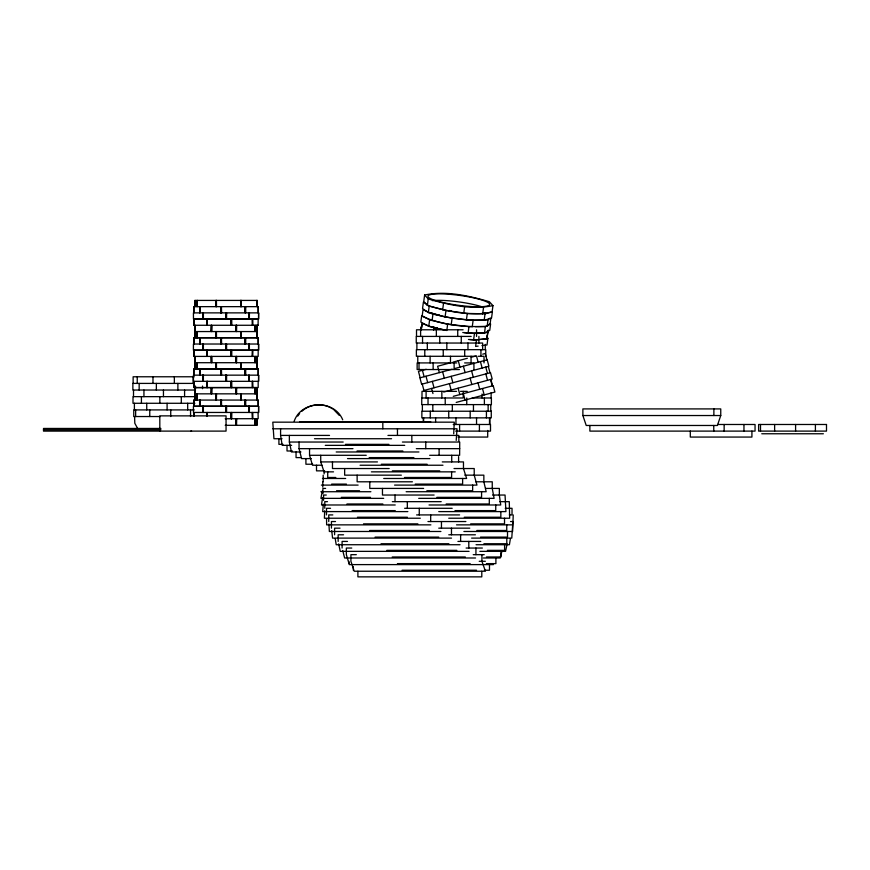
<?xml version="1.0" encoding="UTF-8"?>
<svg xmlns="http://www.w3.org/2000/svg" width="870" height="870" viewBox="0 0 870 870"><rect width="100%" height="100%" fill="white"/><g stroke="black" fill="none" stroke-linecap="round" stroke-linejoin="round"><path stroke-width="1.3" d="M324.684 510.777L324.401 518.226L420.308 518.226M513.235 514.92L512.604 531.483L463.906 531.483M323.357 504.154L322.694 511.603L407.856 511.603M453.705 433.76L454.27 422.167L272.799 422.167L273.941 438.73L282.054 438.73M424.625 295.006L423.744 301.488L427.366 305.392C448.094 311.449 470.605 316.571 492.083 312.102L492.964 305.62L489.342 301.716C468.615 295.659 446.103 290.536 424.625 295.006L428.236 298.91C448.974 304.968 471.475 310.09 492.964 305.62M420.591 329.523L420.949 326.924M422.363 323.912L421.178 329.871L422.059 323.39L433.912 327.838L443.265 329.621M427.366 305.392L428.236 298.91M428.334 312.613L429.214 306.131L423.418 302.031L422.537 308.513L428.334 312.613L445.092 316.974L466.418 319.921L484.155 320.323L491.539 318.039L492.42 311.558M428.747 326.337L429.628 319.856L421.711 315.592L420.841 322.063L428.747 326.337L445.505 330.263M432.075 320.606L432.955 314.124L423.016 309.742L422.135 316.223C442.221 325.521 465.243 327.337 487.135 326.315L490.191 323.281L490.887 318.094M433.564 330.426L433.912 327.838M442.656 309.818L443.526 303.336M445.092 316.974L445.973 310.492L429.214 306.131M446.799 330.567L447.669 324.086L429.628 319.856M451.215 324.662L452.096 318.181L432.955 314.124M463.764 313.102L464.645 306.621M466.418 319.921L467.299 313.439L485.036 313.842L491.18 311.938M462.764 332.492L468.082 333.145L468.963 326.663L471.486 326.652M472.247 326.848L473.117 320.367L488.005 319.834L489.538 318.322M468.462 339.474L473.595 339.92L474.476 333.438L487.678 332.449L488.233 330.208M486.939 336.07L487.874 338.506L476.488 339.942L475.618 346.423L478.141 346.108M482.654 313.972L483.524 307.491M484.155 320.323L485.036 313.842M484.492 333.079L485.362 326.598L490.615 323.923L489.734 330.404L484.492 333.079L468.082 333.145M487.135 326.315L488.005 319.834M480.196 339.42L486.808 338.93L487.678 332.449M488.342 330.382L486.808 338.93M487.874 338.506L487.004 344.988L481.936 345.629M322.563 497.531L321.519 504.981L395.23 504.981M456.206 440.383L457.022 428.79L272.799 428.79M510.418 538.519L509.407 544.729L476.064 544.729M322.302 490.897L320.91 498.358L383.692 498.358M507.112 543.902L505.546 551.362L479.87 551.362M502.12 550.525L500.217 557.985L483.339 557.985M720.751 415.534L717.402 425.474L586.217 425.474L582.878 415.534L582.878 408.911L720.751 408.911L720.751 415.534L582.878 415.534M294.136 421.352C301.248 400.2 334.287 399.167 342.726 419.829M297.736 416.099L299.639 413.576M301.846 411.303C310.014 403.647 323.368 402.603 332.623 408.911M426.213 369.304L418.448 371.381L420.156 377.787M449.224 363.138L437.621 366.248L439.339 372.643M453.096 362.105L467.353 358.277M471.246 357.233L476.445 355.841L478.163 362.246M482.719 354.166L485.232 353.492L486.95 359.886M452.237 369.195L419.916 377.852L421.624 384.246L488.907 366.226L487.189 359.821L454.814 368.499M423.462 390.619L490.495 372.654L492.213 379.059L443.689 392.055M453.27 396.35L493.192 385.649L494.91 392.055L456.195 402.429M473.595 339.92L477.565 339.615M475.27 326.631L485.362 326.598M258.597 312.874L193.423 312.874L193.466 319.04L258.597 319.04L258.608 312.874L258.553 319.04M258.172 325.271L193.847 325.271L193.847 319.105L258.172 319.105L258.075 325.271M463.101 329.784L416.512 329.784L416.512 336.418M257.107 331.557L194.891 331.557L194.891 337.723L257.107 337.723M471.17 336.418L416.251 336.418L416.251 343.041L482.643 343.041L482.643 349.664M193.782 337.788L258.238 337.788L258.238 343.954M258.597 344.02L193.423 344.02L193.412 350.175L258.597 350.175L258.586 344.02L258.553 350.175M193.847 350.24L258.172 350.24L258.172 356.406L193.847 356.406L193.836 350.24L193.945 356.406M475.52 356.287L416.382 356.287L416.382 349.664L485.775 349.664L485.775 356.287M478.228 356.287L484.014 356.287L484.014 362.921M257.107 362.703L194.891 362.703L194.945 368.858L257.107 368.858L256.954 356.472L256.933 368.858M456.761 362.921L417.143 362.921L417.143 369.543L459.403 369.543M464.623 362.921L473.932 362.921L473.932 369.543M258.597 375.155L193.423 375.155L193.466 381.321L258.597 381.321L258.608 375.155L258.553 381.321M194.227 376.775L133.132 376.775L133.132 383.409M194.162 383.409L132.871 383.409L132.871 390.032L195.522 390.032M193.847 381.386L193.869 387.541L258.172 387.541L258.172 381.386M456.532 391.359L421.993 391.359L421.993 397.981M460.545 391.359L467.244 391.359M257.107 393.838L194.891 393.838L194.945 400.004M195.261 396.655L133.001 396.655L133.001 403.278L194.847 403.278M472.171 397.981L491.398 397.981L491.398 404.604L421.743 404.604L421.743 397.981L463.21 397.981L463.21 391.359M317.104 404.67L320.421 404.67M193.782 406.225L258.238 406.225L258.238 400.069L193.782 400.069L193.847 406.225L193.879 400.069M258.597 406.29L193.423 406.29L193.466 412.456L258.597 412.456L258.608 406.29L258.575 412.456M194.162 409.911L133.762 409.911L133.762 416.534L160.254 416.534M225.21 418.753L258.172 418.687L258.075 412.521M299.563 421.83L430.737 421.83M453.248 424.484L490.506 424.484L490.506 431.107L455.673 431.107M717.587 424.484L755.051 424.484L755.051 431.107L589.871 431.107L589.871 425.474M225.21 425.31L256.987 425.31L256.954 418.753L256.791 425.31M160.906 428.453L43.5 428.453L43.5 431.107L226.048 431.107L226.048 415.871L159.797 415.871L159.83 431.107M43.5 429.78L160.961 429.78M761.761 433.76L823.368 433.76M280.586 428.79L280.586 435.413L329.512 435.413M387.955 435.413L458.849 435.413L458.849 442.036L402.408 442.036M458.055 437.066L487.7 437.066L487.7 430.443M314.505 438.73L391.554 438.73M289.362 435.413L289.362 442.036L343.193 442.036M282.989 444.352L278.911 444.352L278.911 438.73M345.466 444.352L388.901 444.352M291.624 445.353L282.206 445.353L280.586 435.413M325.293 445.353L404.713 445.353M299.052 442.036L299.052 448.659L352.97 448.659M416.328 448.659L459.719 448.659M292.407 450.986L287.013 450.986L287.013 445.353M357.081 450.986L402.843 450.986M300.944 451.976L291.45 451.976L289.362 442.036M336.201 451.976L418.916 451.976M309.546 448.659L309.546 455.293L366.237 455.293M429.671 455.293L459.632 455.293L459.719 442.036M301.466 457.609L296.05 457.609L296.05 451.976M369.185 457.609L413.881 457.609M311.297 458.599L301.596 458.599L299.052 448.659M347.511 458.599L429.91 458.599M320.726 455.293L320.726 461.916L377.449 461.916M442.275 461.916L463.471 461.916L463.471 468.538L466.624 478.478L383.724 478.478M312.689 464.232L305.914 464.232L305.914 458.599M381.321 464.232L427.105 464.232M322.02 465.232L312.504 465.232L309.546 455.293M360.071 465.232L442.971 465.232M389.194 468.538L332.471 468.538L332.471 461.916M454.02 468.538L474.215 468.538L474.215 475.161L476.967 485.101L394.578 485.101M324.63 470.855L316.506 470.855L316.506 465.232M392.337 470.855L439.72 470.855M333.536 471.855L324.075 471.855L320.726 461.916M371.403 471.855L455.249 471.855M401.342 475.161L344.65 475.161L344.65 468.538M464.776 475.161L483.85 475.161L483.85 481.795L486.167 491.724L406.149 491.724M335.798 477.489L327.718 477.489L327.718 471.855M404.474 477.489L451.606 477.489L451.606 471.855M322.455 478.478L345.673 478.478M412.402 481.795L357.135 481.795L357.135 475.161M475.76 481.795L492.257 481.795L492.257 488.418L494.106 498.358L418.709 498.358M331.633 484.111L346.423 484.111M415.229 484.111L462.622 484.111L462.622 478.478M321.378 485.101L358.114 485.101M325.608 488.418L322.9 488.418L322.9 493.714M423.614 488.418L369.783 488.418L369.783 481.795M485.525 488.418L499.347 488.418L499.347 495.041L500.718 504.981L429.04 504.981M336.549 490.734L359.538 490.734M426.865 490.734L472.649 490.734L472.649 485.101M320.867 491.724L370.892 491.724M326.272 495.041L323.575 495.041L323.575 500.337M434.108 495.041L382.463 495.041L382.463 488.418M492.55 495.041L505.046 495.041L505.927 511.603L438.752 511.603M341.301 497.357L370.511 497.357M436.881 497.357L481.578 497.357L481.578 491.724M327.49 501.664L324.782 501.664L324.782 508.297M392.326 501.664L441.199 501.664M499.608 501.664L505.046 501.664M505.209 501.664L509.287 501.664L509.668 518.226L448.735 518.226M346.945 503.991L382.854 503.991M446.179 503.991L489.299 503.991L489.299 498.358M330.546 508.297L326.511 508.297L326.511 514.92M404.626 508.297L452.193 508.297M505.209 508.297L512.028 508.297L512.028 514.92L509.341 514.92M352.089 510.614L395.241 510.614M454.999 510.614L495.748 510.614L495.748 504.981M332.818 514.92L328.74 514.92L328.74 521.543M416.578 514.92L459.599 514.92M357.45 517.237L407.377 517.237M464.265 517.237L500.837 517.237L500.837 511.603M335.515 521.543L331.437 521.543L331.437 528.166M427.964 521.543L465.874 521.543M510.527 521.543L513.235 521.543M363.519 523.86L417.861 523.86M470.67 523.86L504.524 523.86L504.524 518.226M430.878 524.86L326.631 524.86L326.554 518.64M456.532 524.86L511.897 524.86M340.029 528.166L334.591 528.166L334.591 534.789M438.741 528.166L469.767 528.166M369.696 530.482L429.291 530.482M476.858 530.482L506.753 530.482L506.753 524.86M440.905 531.483L329.371 531.483L328.893 524.023M343.541 534.789L338.158 534.789L338.158 541.423M448.757 534.789L475.401 534.789M375.09 537.116L438.741 537.116M480.544 537.116L507.514 537.116L507.514 531.483M451.53 538.106L332.579 538.106L331.72 530.656M471.616 538.106L511.767 538.106L512.908 521.543M347.489 541.423L342.095 541.423L342.095 548.046M457.935 541.423L480.773 541.423M381.017 543.739L448.887 543.739M483.905 543.739L506.797 543.739L506.797 538.106M460.056 544.729L336.212 544.729L335.2 538.519M351.763 548.046L346.358 548.046L346.358 554.668L349.316 564.608L493.497 564.608M466.113 548.046L482.382 548.046M386.835 550.362L456.859 550.362M487.363 550.362L504.6 550.362L504.6 544.729M469.06 551.362L340.246 551.362L338.68 543.902M356.319 554.668L350.914 554.668L350.914 561.291L354.253 571.231L485.438 571.231L481.915 561.291L481.915 554.668M473.226 554.668L484.209 554.668M392.239 556.985L465.309 556.985M486.428 556.985L500.957 556.985L500.957 551.362M475.542 557.985L344.629 557.985L342.726 550.525M479.218 561.291L485.351 561.291M397.427 563.619L470.137 563.619M486.406 563.619L495.9 563.619L495.9 557.985M402.07 570.241L476.542 570.241M484.307 570.241L489.484 570.241L489.484 564.608M469.887 339.507L476.488 339.942M464.21 332.558L474.476 333.438M452.096 318.181L473.117 320.367M447.669 324.086L468.963 326.663M445.973 310.492L467.299 313.439M333.917 409.813L339.387 415.479M137.482 428.192L134.806 423.277L134.578 416.534M488.298 366.39L490.006 372.784M490.876 379.418L492.583 385.812M490.506 379.516L492.224 385.91M485.764 367.064L487.472 373.469M485.819 373.904L487.537 380.31M480.425 361.637L482.143 368.032M482.48 388.52L484.198 394.926M478 382.865L479.707 389.26M471.583 370.87L473.291 377.265M470.126 378.113L471.844 384.518M463.395 366.205L465.102 372.599M458.262 360.713L459.969 367.118M463.34 393.653L465.058 400.048M458.109 388.194L459.828 394.588M451.171 376.34L452.878 382.735M449.409 383.659L451.128 390.064M442.602 371.773L444.32 378.167M432.325 381.386L434.032 387.781M431.596 388.444L432.966 393.555M425.995 376.221L427.703 382.626M422.418 370.326L424.125 376.721M422.244 384.083L423.951 390.489M815.407 424.484L815.407 431.107M795.593 424.484L795.593 431.107M774.626 424.484L774.626 431.107M760.5 424.484L760.5 431.107M751.919 431.107L751.919 437.066L690.301 437.066L690.301 431.107M743.959 424.484L743.959 431.107M724.144 424.484L724.144 431.107M713.879 408.911L713.879 415.534M713.759 425.474L713.759 431.107M491.137 392.685L491.137 397.981M490.756 404.604L490.756 411.227M489.875 417.861L489.875 424.484M489.505 417.861L489.505 424.484M488.135 404.604L488.135 411.227M486.428 411.227L486.428 417.861M485.275 344.368L485.275 349.664M484.383 397.981L484.383 404.604M482.045 394.001L482.045 397.981M481.795 571.231L481.795 576.864L357.896 576.864L357.896 571.231M480.936 349.664L480.936 356.287M479.413 424.484L479.413 431.107M478.902 336.418L478.902 343.041M476.553 329.784L476.553 336.418M476.542 417.861L476.542 424.484M475.933 548.046L475.933 554.668M473.454 404.604L473.454 411.227M471.061 356.287L471.061 362.921M470.181 411.227L470.181 417.861M468.81 541.423L468.81 548.046M467.962 343.041L467.962 349.664M466.755 397.981L466.755 404.604M464.689 349.664L464.689 356.287M461.263 336.418L461.263 343.041M460.621 534.789L460.621 541.423M459.599 424.484L459.599 431.107M458.599 456.619L458.599 461.916M457.729 329.784L457.729 336.418M455.956 417.861L455.956 424.484M454.118 362.921L454.118 369.543M452.324 404.604L452.324 411.227M451.726 455.293L451.726 461.916M451.476 528.166L451.476 534.789M450.475 356.287L450.475 362.921M448.735 411.227L448.735 417.861M446.832 343.041L446.832 349.664M445.222 397.981L445.222 404.604M443.243 349.664L443.243 356.287M441.851 391.359L441.851 397.981M441.46 521.543L441.46 528.166M439.741 336.418L439.741 343.041M439.111 448.659L439.111 455.293M436.359 329.784L436.359 336.418M435.609 417.861L435.609 421.83M433.14 362.921L433.14 369.543M432.814 404.604L432.814 411.227M430.683 514.92L430.683 521.543M430.28 411.227L430.28 417.861M430.117 356.287L430.117 362.921M428.029 397.981L428.029 404.604M427.322 343.041L427.322 349.664M426.104 391.359L426.104 397.981M425.767 442.036L425.767 448.659M424.788 349.664L424.788 356.287M423.636 417.861L423.636 421.83M423.255 417.861L423.255 421.83M422.548 336.418L422.548 343.041M422.374 404.604L422.374 411.227M420.612 329.784L420.612 336.418M419.264 508.297L419.264 514.92M419.014 362.921L419.014 369.543M417.774 356.287L417.774 362.921M416.893 343.041L416.893 349.664M411.836 435.413L411.836 442.036M407.334 501.664L407.334 508.297M397.459 428.79L397.459 435.413M395.023 495.041L395.023 501.664M382.822 422.167L382.822 428.79M353.329 566.859L353.329 570.241M348.957 561.357L348.957 563.619M324.129 471.192L324.129 473.846M323.183 475.161L323.183 481.795M322.77 481.795L322.77 487.091M258.238 312.808L258.238 306.653L193.782 306.653L193.76 312.808M258.238 375.09L258.238 368.923L193.782 368.923L193.76 375.09M258.216 306.653L258.172 312.808M258.172 337.788L258.216 343.954M258.216 368.923L258.172 375.09M258.14 400.069L258.216 406.225M257.128 306.588L257.139 300.422L194.891 300.422L194.891 306.588L195.087 300.422M257.128 331.557L257.139 337.723M257.128 362.703L257.139 368.858M257.139 393.838L257.128 400.004M257.107 300.422L256.976 306.588L256.933 300.422M256.954 325.337L256.976 337.723L256.791 325.337M257.074 400.004L256.987 387.607L195.032 387.607L195.087 400.004M256.911 387.607L256.933 400.004M255.149 325.337L255.258 331.492M255.258 356.472L255.149 362.638M255.149 387.607L255.236 393.773M255.149 418.753L255.258 425.31M255.019 325.337L254.964 331.492M254.964 356.472L255.019 362.638M255.084 387.607L254.964 393.773M254.964 418.753L255.084 425.31M252.626 319.105L252.659 325.271M252.659 356.406L252.626 350.24L252.43 356.406M252.659 381.386L252.626 387.541L252.43 381.386M252.659 412.521L252.626 418.687L252.43 412.521M252.507 319.105L252.572 325.271M252.278 319.105L252.343 325.271M252.343 350.24L252.278 356.406M252.343 381.386L252.278 387.541M252.278 412.521L252.343 418.687M249.407 312.874L249.364 319.04L249.211 312.874M249.364 344.02L249.407 350.175M249.407 381.321L249.016 375.155M249.407 406.29L249.364 412.456M249.288 350.175L249.211 344.02L249.016 350.175M249.288 406.29L249.211 412.456M249.016 312.874L249.114 319.04M249.114 406.29L249.016 412.456M248.95 312.874L248.95 319.04M248.95 344.02L248.95 350.175M248.95 375.155L248.95 381.321M248.95 406.29L248.95 412.456M245.579 306.653L245.579 312.808M245.579 337.788L245.579 343.954M245.579 368.923L245.579 375.09M245.579 400.069L245.579 406.225M245.514 306.653L245.438 312.808L245.231 306.653M245.514 337.788L245.438 343.954M245.514 375.09L245.438 368.923L245.231 375.09M245.438 400.069L245.514 406.225M245.34 337.788L245.231 343.954M245.231 400.069L245.34 406.225M245.133 306.653L245.057 312.808M245.133 337.788L245.057 343.954M245.133 368.923L245.057 375.09M245.057 400.069L245.133 406.225M241.273 306.588L241.197 300.422L241.099 306.588M241.273 337.723L241.197 331.557L241.099 337.723M241.273 368.858L241.197 362.703L241.099 368.858M241.273 400.004L241.197 393.838L241.099 400.004M240.881 300.422L240.99 306.588M240.99 331.557L240.881 337.723M240.99 362.703L240.881 368.858M240.881 393.838L240.99 400.004M240.772 300.422L240.696 306.588M240.696 331.557L240.772 337.723M240.696 362.703L240.772 368.858M240.772 393.838L240.696 400.004M236.607 325.337L236.542 331.492M236.607 356.472L236.542 362.638M236.542 387.607L236.607 393.773M236.607 418.753L236.542 425.31M236.444 325.337L236.335 331.492M236.444 356.472L236.335 362.638M236.444 387.607L236.335 393.773M236.444 418.753L236.335 425.31M236.107 325.337L236.216 331.492M236.107 356.472L236.216 362.638M236.107 387.607L236.216 393.773M236.216 418.753L236.107 425.31M235.998 325.337L235.998 331.492M235.998 356.472L235.998 362.638M235.998 387.607L235.998 393.773M235.998 418.753L235.998 425.31M231.594 319.105L231.659 325.271M231.659 350.24L231.594 356.406M231.594 381.386L231.659 387.541M231.659 412.521L231.594 418.687M231.496 319.105L231.496 325.271M231.496 350.24L231.496 356.406M231.496 381.386L231.496 387.541M231.496 412.521L231.496 418.687M231.257 319.105L231.376 325.271M231.376 350.24L231.257 356.406M231.376 381.386L231.257 387.541M231.257 412.521L231.376 418.687M231.137 319.105L231.028 325.271M231.137 350.24L231.028 356.406M231.137 381.386L231.028 387.541M231.137 412.521L231.028 418.687M226.581 312.874L226.504 319.04M226.504 344.02L226.581 350.175M226.581 375.155L226.504 381.321M226.581 406.29L226.504 412.456M226.396 312.874L226.396 319.04L226.156 312.874M226.396 350.175L226.396 344.02L226.156 350.175M226.396 375.155L226.396 381.321L226.156 375.155M226.396 412.456L226.396 406.29L226.156 412.456M226.037 312.874L226.037 319.04M226.037 344.02L226.037 350.175M226.037 375.155L226.037 381.321M226.037 406.29L226.037 412.456M225.939 312.874L225.939 319.04M225.939 344.02L225.939 350.175M225.939 375.155L225.939 381.321M225.939 406.29L225.939 412.456M221.48 306.653L221.48 312.808L221.295 306.653M221.48 337.788L221.48 343.954L221.295 337.788M221.48 368.923L221.48 375.09L221.295 368.923M221.48 400.069L221.48 406.225L221.295 400.069M221.176 306.653L221.176 312.808M221.176 337.788L221.176 343.954M221.176 368.923L221.176 375.09M221.176 400.069L221.176 406.225M221.056 312.808L220.936 306.653L220.839 312.808M221.056 343.954L220.936 337.788L220.839 343.954M221.056 368.923L220.936 375.09L220.839 368.923M221.056 400.069L220.936 406.225L220.839 400.069M216.423 300.422L216.499 306.588M216.423 331.557L216.499 337.723M216.423 362.703L216.499 368.858M216.499 393.838L216.423 400.004M216.304 306.588L216.195 300.422L216.075 306.588M216.304 331.557L216.195 337.723L216.075 331.557M216.304 368.858L216.195 362.703L216.075 368.858M216.304 393.838L216.195 400.004L216.075 393.838M215.967 300.422L215.88 306.588M215.967 331.557L215.88 337.723M215.967 362.703L215.88 368.858M215.88 393.838L215.967 400.004M211.725 331.492L211.725 325.337L211.508 331.492M211.725 356.472L211.725 362.638L211.508 356.472M211.725 393.773L211.725 387.607L211.508 393.773M211.399 325.337L211.29 331.492M211.399 356.472L211.29 362.638L211.149 356.472M211.399 387.607L211.29 393.773M211.203 325.337L211.149 331.492M211.203 387.607L211.149 393.773M207.321 319.105L207.321 325.271M207.321 350.24L207.321 356.406M207.321 381.386L207.321 387.541M207.321 412.521L207.321 416.219M207.223 319.105L207.114 325.271M207.114 350.24L207.223 356.406M207.114 381.386L207.223 387.541M207.223 412.521L207.114 416.219M207.017 325.271L206.919 319.105L206.799 325.271M207.017 356.406L206.919 350.24L206.799 356.406M207.017 387.541L206.919 381.386L206.799 387.541M207.017 416.219L206.919 412.521L206.799 416.219M203.384 312.874L203.384 319.04M203.384 344.02L203.384 350.175M203.384 375.155L203.384 381.321M203.384 406.29L203.384 412.456M203.199 312.874L203.286 319.04M203.286 344.02L203.199 350.175M203.286 375.155L203.199 381.321M203.286 406.29L203.199 412.456M203.101 312.874L202.96 319.04L202.927 312.874M203.025 350.175L202.96 344.02L202.927 350.175M203.025 375.155L202.96 381.321L202.927 375.155M203.101 412.456L202.96 406.29L202.927 412.456M202.525 386.052L202.525 388.705M199.915 306.653L200.002 312.808M199.915 337.788L200.002 343.954M200.002 368.923L199.915 375.09M200.002 400.069L199.915 406.225M199.839 306.653L199.698 312.808L199.621 306.653M199.839 337.788L199.763 343.954L199.621 337.788M199.698 368.923L199.839 375.09M199.839 400.069L199.698 406.225M199.621 368.923L199.643 375.09M199.643 400.069L199.621 406.225M197.262 300.422L197.185 306.588M197.185 331.557L197.262 337.723M197.185 362.703L197.262 368.858M197.185 393.838L197.262 400.004M197.12 300.422L196.968 306.588M196.968 331.557L196.979 337.723M196.979 362.703L197.055 368.858M196.968 393.838L196.979 400.004M195.522 386.052L195.522 388.705M195.163 325.337L195.228 331.492M195.228 356.472L195.163 362.638M195.228 387.607L195.163 393.773M195.108 325.337L194.989 337.723M195.032 356.472L195.043 368.858M193.879 306.653L193.879 312.808M193.901 319.105L193.945 325.271M193.879 368.923L193.879 375.09M193.945 381.386L193.901 387.541M193.945 416.219L193.901 412.521L193.847 416.219M193.173 376.775L193.173 383.409M190.552 409.911L190.552 416.534M187.681 403.278L187.681 409.911M184.592 390.032L184.592 396.655M181.308 396.655L181.308 403.278M177.882 383.409L177.882 390.032M174.348 376.775L174.348 383.409M170.737 409.911L170.737 416.534M167.094 403.278L167.094 409.911M163.451 390.032L163.451 396.655M159.862 396.655L159.862 403.278M156.361 383.409L156.361 390.032M152.979 376.775L152.979 383.409M149.76 409.911L149.76 416.534M146.736 403.278L146.736 409.911M143.941 390.032L143.941 396.655M141.418 396.655L141.418 403.278M139.167 383.409L139.167 390.032M137.242 376.775L137.242 383.409M135.644 409.911L135.644 416.534M134.393 403.278L134.393 409.911M133.512 390.032L133.512 396.655M439.763 315.157A31.135 4.981 7.7 0 1 437.675 314.635M436.207 314.233A31.135 4.981 7.7 0 1 434.815 313.831M432.705 313.156A31.135 4.981 7.7 0 1 431.194 312.624M485.46 312.689A31.135 4.981 7.7 0 1 484.188 312.885M451.269 310.818A31.135 4.981 7.7 0 1 449.388 310.492M432.336 300.618A31.135 4.981 7.7 0 1 482.643 307.045M437.479 327.99A31.135 4.981 7.7 0 1 435.924 327.599M434.456 327.196A31.135 4.981 7.7 0 1 432.618 326.663M191.563 431.085A9.972 9.972 0 0 1 190.856 431.107M491.267 411.227L421.863 411.227L421.863 417.861L491.267 417.861L491.267 411.227M826.5 424.484L758.618 424.484L758.618 431.107L826.5 431.107L826.5 424.484M193.879 343.954L193.879 337.788L193.803 343.954M442.602 302.455A31.135 4.981 7.7 0 0 489.647 304.522A31.135 4.981 7.7 0 0 444.135 293.962A31.135 4.981 7.7 0 0 442.602 302.455"/></g></svg>
